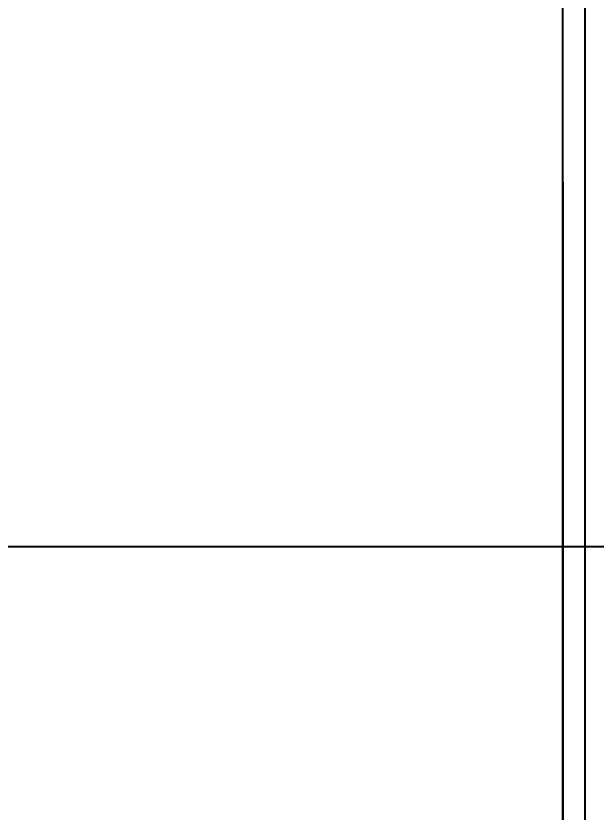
# Model space of a CAD drawing. Header units: millimetres. Extents: x 6750 to 121550, y -28210 to 66060.
# Drawn here: x 36393.8 to 36497.4, y 64434.1 to 64576.4 of the extents above; entities that cross this region are included whole.
import ezdxf

# ---------------------------------------------------------------- set-up
doc = ezdxf.new("R2010")
doc.units = ezdxf.units.MM
doc.styles.add('PM', font='arial.ttf', dxfattribs={"width": 0.6})
doc.dimstyles.new('MK-1.20 CK$0', dxfattribs={"dimscale": 25, "dimtxt": 2, "dimasz": 1, "dimexe": 0.5, "dimexo": 1, "dimgap": 0.5, "dimtad": 1, "dimrnd": 0.0001, "dimtxsty": 'PM', "dimcen": 0, "dimdle": 1, "dimclrd": 251, "dimclre": 251, "dimclrt": 256, "dimadec": 4, "dimazin": 2, "dimtfac": 0.333333, "dimtix": 1, "dimtmove": 2, "dimatfit": 3, "dimtvp": 1, "dimarcsym": 0})

# ---------------------------------------------------------------- blocks, each defined once
blk = doc.blocks.new('*D94')
at = {"color": 3, "lineweight": -2, "transparency": 16777216}
for p, q in [((36491.48, 64546.68), (36491.48, 64337.37)), ((36346.48, 64456.55), (36346.48, 64337.37)), ((36371.48, 64349.87), (36466.48, 64349.87))]:
    blk.add_line(p, q, dxfattribs=at)
at = {"color": 3, "transparency": 16777216}
for points in [[(36371.48, 64354.03), (36371.48, 64345.7), (36346.48, 64349.87)], [(36466.48, 64354.03), (36466.48, 64345.7), (36491.48, 64349.87)]]:
    blk.add_solid(points, dxfattribs=at)
at = {"layer": 'Defpoints', "color": 0, "transparency": 16777216}
for p in [(36491.48, 64571.68), (36346.48, 64481.55), (36491.48, 64349.87)]:
    blk.add_point(p, dxfattribs=at)
at = {"transparency": 16777216, "insert": (36418.98, 64387.89), "char_height": 50, "attachment_point": 5, "style": 'PM'}
blk.add_mtext('\\A1;145', dxfattribs=at)
blk = doc.blocks.new('*D96')
at = {"color": 3, "lineweight": -2, "transparency": 16777216}
for p, q in [((36371.48, 64481.55), (36634.02, 64481.55)), ((36621.52, 63656.55), (36621.52, 64456.55)), ((36520.48, 63631.55), (36634.02, 63631.55))]:
    blk.add_line(p, q, dxfattribs=at)
at = {"color": 3, "transparency": 16777216}
for points in [[(36617.36, 64456.55), (36625.69, 64456.55), (36621.52, 64481.55)], [(36617.36, 63656.55), (36625.69, 63656.55), (36621.52, 63631.55)]]:
    blk.add_solid(points, dxfattribs=at)
at = {"layer": 'Defpoints', "color": 0, "transparency": 16777216}
for p in [(36346.48, 64481.55), (36621.52, 64481.55), (36495.48, 63631.55)]:
    blk.add_point(p, dxfattribs=at)
at = {"transparency": 16777216, "insert": (36583.5, 64056.55), "char_height": 50, "attachment_point": 5, "rotation": 90, "style": 'PM'}
blk.add_mtext('\\A1;850', dxfattribs=at)
blk = doc.blocks.new('*D97')
at = {"color": 3, "lineweight": -2, "transparency": 16777216}
for p, q in [((36373.24, 64681.55), (36634.02, 64681.55)), ((36621.52, 64506.55), (36621.52, 64656.55)), ((36371.48, 64481.55), (36634.02, 64481.55))]:
    blk.add_line(p, q, dxfattribs=at)
at = {"color": 3, "transparency": 16777216}
for points in [[(36617.36, 64656.55), (36625.69, 64656.55), (36621.52, 64681.55)], [(36617.36, 64506.55), (36625.69, 64506.55), (36621.52, 64481.55)]]:
    blk.add_solid(points, dxfattribs=at)
at = {"layer": 'Defpoints', "color": 0, "transparency": 16777216}
for p in [(36348.24, 64681.55), (36621.52, 64681.55), (36346.48, 64481.55)]:
    blk.add_point(p, dxfattribs=at)
at = {"transparency": 16777216, "insert": (36583.5, 64581.55), "char_height": 50, "attachment_point": 5, "rotation": 90, "style": 'PM'}
blk.add_mtext('\\A1;200', dxfattribs=at)
blk = doc.blocks.new('*D127')
at = {"color": 3, "lineweight": -2, "transparency": 16777216}
for p, q in [((36646.52, 64646.55), (36751.25, 64646.55)), ((36738.75, 63356.55), (36738.75, 64621.55)), ((35936.42, 63331.55), (36751.25, 63331.55))]:
    blk.add_line(p, q, dxfattribs=at)
at = {"color": 3, "transparency": 16777216}
for points in [[(36734.58, 64621.55), (36742.91, 64621.55), (36738.75, 64646.55)], [(36734.58, 63356.55), (36742.91, 63356.55), (36738.75, 63331.55)]]:
    blk.add_solid(points, dxfattribs=at)
at = {"layer": 'Defpoints', "color": 0, "transparency": 16777216}
for p in [(36621.52, 64646.55), (36738.75, 64646.55), (35911.42, 63331.55)]:
    blk.add_point(p, dxfattribs=at)
at = {"transparency": 16777216, "insert": (36700.7, 63989.05), "char_height": 50, "attachment_point": 5, "rotation": 90, "style": 'PM'}
blk.add_mtext('1315', dxfattribs=at)

msp = doc.modelspace()

# ---------------------------------------------------------------- linework, layer by layer
for points in [[(33995.481, 63331.552), (36495.481, 63331.552), (36495.481, 64931.552), (33995.481, 64931.552)], [(35996.481, 64931.552), (35996.481, 63531.552), (36491.481, 63531.552), (36491.481, 64931.552)]]:
    msp.add_lwpolyline(points, close=True)

# ---------------------------------------------------------------- dimensions: what is measured, and where the dimension line sits
for base, p1, p2, picture, middle in [((36621.525, 64681.553), (36346.481, 64481.552), (36348.236, 64681.553), '*D97', (36583.496, 64581.553)), ((36738.745, 64646.552), (35911.421, 63331.552), (36621.525, 64646.552), '*D127', (36700.7, 63989.052)), ((36621.525, 64481.552), (36495.481, 63631.552), (36346.481, 64481.552), '*D96', (36583.496, 64056.552))]:
    dim = msp.add_linear_dim(base=base, p1=p1, p2=p2, angle=90, dimstyle='MK-1.20 CK$0', override={"dimclrd": 3, "dimclre": 3})
    dim.commit()
    dim.dimension.update_dxf_attribs({"geometry": picture, "text_midpoint": middle})
dim = msp.add_linear_dim(base=(36491.481, 64349.866), p1=(36346.481, 64481.552), p2=(36491.481, 64571.68), dimstyle='MK-1.20 CK$0', override={"dimclrd": 3, "dimclre": 3})
dim.commit()
dim.dimension.update_dxf_attribs({"geometry": '*D94', "text_midpoint": (36418.981, 64387.894)})

doc.saveas('drawing.dxf')
